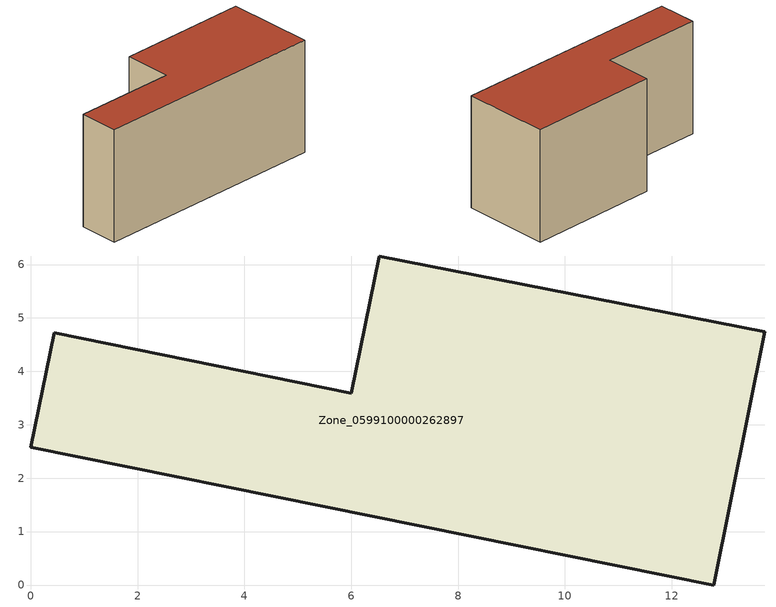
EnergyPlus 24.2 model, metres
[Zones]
Zone_0599100000262897
 floor ground (C_G): 12.79,0 0,2.58 0.44,4.72 6,3.59 6.52,6.16 13.74,4.74 z0
 wall outside (C_F): 6,3.59 0.44,4.72 0,2.58 12.79,0 13.74,4.74 6.52,6.16 6,3.59 z0:6.31
 roof outside (C_R): 13.74,4.74 6.52,6.16 6,3.59 0.44,4.72 0,2.58 12.79,0 z6.31
[BUILDING]
Pand.0599100000262897: North Axis=0; Terrain=City; Loads Convergence Tolerance Value=0.04; Temperature Convergence Tolerance Value=0.4; Solar Distribution=FullExterior; Maximum Number of Warmup Days=25; Minimum Number of Warmup Days=1
[Site:Location]
Rotterdam.The.Hague.AP_ZH_NLD Design_Conditions: Latitude=51.96; Longitude=4.45; Time Zone=1; Elevation=-4.5
[SITE:GROUNDTEMPERATURE:BUILDINGSURFACE]
18, 18, 18, 18, 18, 18, 18, 18, 18, 18, 18, 18
[MATERIAL] Thermal Absorptance=0.9; Solar Absorptance=0.7; Visible Absorptance=0.7
Name | Roughness | Thickness | Conductivity | Density | Specific Heat
G.TI.1946 | MediumSmooth | 0.15 | 1 | 540 | 1210
F.TI.1946 | Rough | 0.3 | 0.857143 | 1920 | 840
R.TI.1946 | MediumRough | 0.2 | 0.1 | 1500 | 1000
[CONSTRUCTION]
C_G: G.TI.1946
C_F: F.TI.1946
C_R: R.TI.1946
[ZONE]
Zone_0599100000262897: Type=1; Multiplier=1; Ceiling Height=Autocalculate; Volume=Autocalculate; Floor Area=autocalculate; Part of Total Floor Area=Yes
[ZONEINFILTRATION:DESIGNFLOWRATE]
Infil_Zone_0599100000262897: Zone or ZoneList or Space or SpaceList=Zone_0599100000262897; Schedule=AlwaysOn; Design Flow Rate Calculation Method=Flow/Area; Flow Rate per Floor Area=0.003; Constant Term Coefficient=1; Temperature Term Coefficient=0; Velocity Term Coefficient=0; Velocity Squared Term Coefficient=0
[HVACTEMPLATE:ZONE:IDEALLOADSAIRSYSTEM]
Zone_0599100000262897: Maximum Heating Supply Air Temperature=50; Minimum Cooling Supply Air Temperature=13; Maximum Heating Supply Air Humidity Ratio=0.0156; Minimum Cooling Supply Air Humidity Ratio=0.0077; Heating Limit=NoLimit; Cooling Limit=NoLimit; Dehumidification Control Type=ConstantSensibleHeatRatio; Cooling Sensible Heat Ratio=0.7; Dehumidification Setpoint=60; Humidification Control Type=None; Humidification Setpoint=30; Outdoor Air Method=None; Outdoor Air Flow Rate per Person=0.00944; Outdoor Air Flow Rate per Zone Floor Area=0; Outdoor Air Flow Rate per Zone=0; Demand Controlled Ventilation Type=None; Outdoor Air Economizer Type=NoEconomizer; Heat Recovery Type=None; Sensible Heat Recovery Effectiveness=0.7; Latent Heat Recovery Effectiveness=0.65
[ZONECONTROL:THERMOSTAT]
ThermostatControl_Zone_0599100000262897: Zone or ZoneList=Zone_0599100000262897; Control Type Schedule=DualSetpointControlType; Control 1=Thermostat_Zone_0599100000262897; Temperature Difference Between Cutout And Setpoint=0
[THERMOSTATSETPOINT:DUALSETPOINT]
Thermostat_Zone_0599100000262897: Heating Setpoint Temperature Schedule=HeatingSetpoint_Zone_0599100000262897; Cooling Setpoint Temperature Schedule=CoolingSetpoint_Zone_0599100000262897
[SCHEDULE:COMPACT]
HeatingSetpoint_Zone_0599100000262897: Through: 12/31, For: AllDays, Until: 24:00, 21
CoolingSetpoint_Zone_0599100000262897: Through: 12/31, For: AllDays, Until: 24:00, 24
DualSetpointControlType: Through: 12/31, For: AllDays, Until: 24:00, 4
AlwaysOn: Through: 12/31, For: AllDays, Until: 24:00, 1
